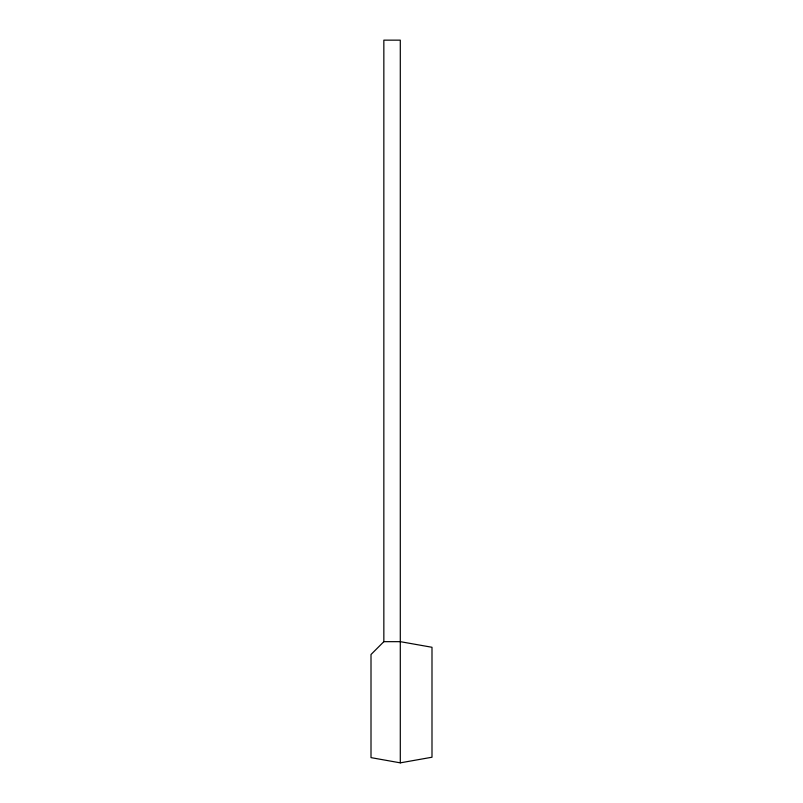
<?xml version="1.0" encoding="UTF-8"?>
<svg xmlns="http://www.w3.org/2000/svg" width="803" height="803" viewBox="0 0 803 803"><rect width="100%" height="100%" fill="white"/><g stroke="black" fill="none" stroke-linecap="round" stroke-linejoin="round"><path stroke-width="1.2" d="M383.844 641.667L371.006 654.505L371.006 757.63L400.296 762.85L431.994 757.229L431.994 647.278L400.296 641.667L383.844 641.667L383.844 40.15L400.296 40.15L400.296 762.85"/></g></svg>
